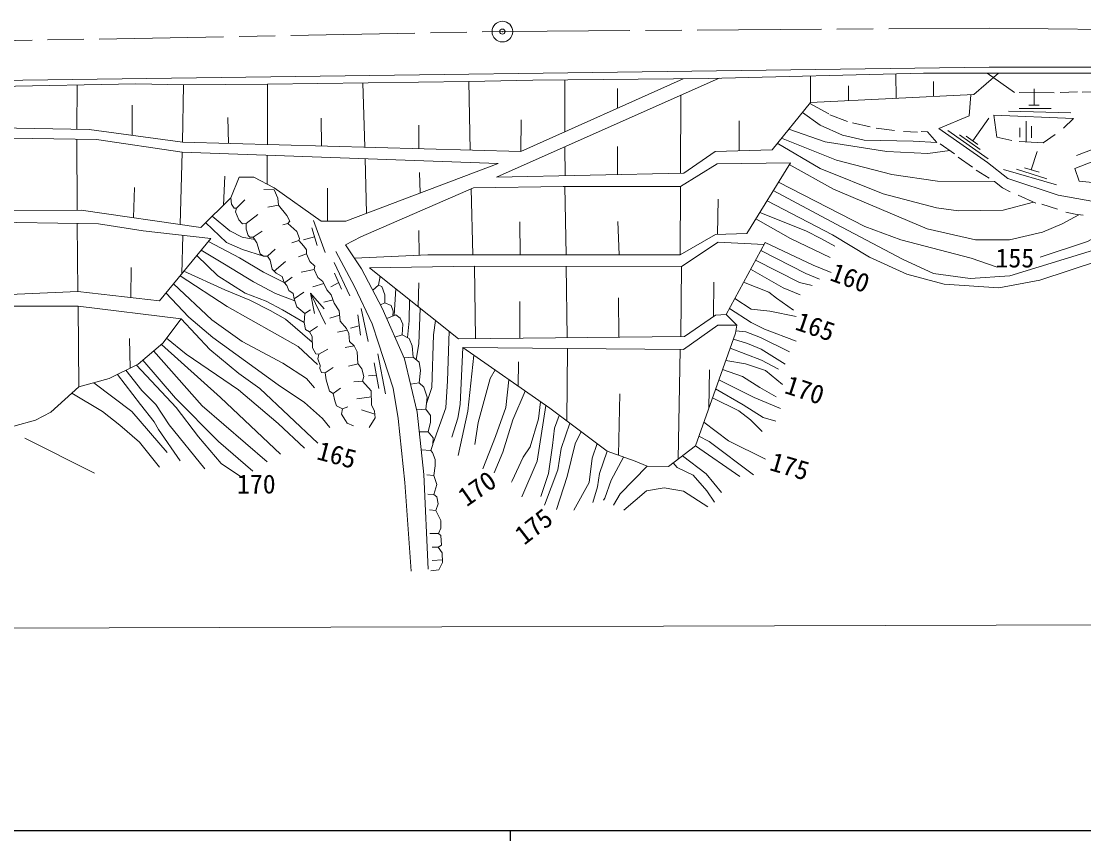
# Model space of a CAD drawing. Units: millimetres on the paper, enlarged 1000 times. Extents: x 40000 to 680000, y 20000 to 380000.
# Drawn here: x 120774 to 223416, y 204000 to 283202 of the extents above; entities that cross this region are included whole.
import ezdxf
from ezdxf.enums import TextEntityAlignment as Align

# ---------------------------------------------------------------- set-up
doc = ezdxf.new("R2010")
doc.units = ezdxf.units.MM
doc.header["$LTSCALE"] = 1000
doc.header["$PDMODE"] = 32
doc.header["$PDSIZE"] = 500
doc.linetypes.add('CHAIN', pattern=[18.5, 12, -1.5, 3.5, -1.5])
for name, color, linetype, lineweight in [('M-BGD', 7, 'Continuous', 13), ('M-TTL-BAND', 7, 'Continuous', 13), ('M-WORK', 1, 'Continuous', 13), ('S-BMK', 2, 'CHAIN', 13)]:
    doc.layers.add(name, color=color, linetype=linetype, lineweight=lineweight)
doc.styles.add('ＭＳ ゴシック', font='')
doc.styles.get('ＭＳ ゴシック').set_extended_font_data('MS Gothic')

msp = doc.modelspace()

# ---------------------------------------------------------------- linework, layer by layer
at = {"layer": 'M-BGD'}
msp.add_circle((167253, 282202), 1000, dxfattribs=at)
msp.add_point((167253, 282202), dxfattribs=at)
at = {"layer": 'M-TTL-BAND', "lineweight": 25}
for p, q in [((40000, 205000), (579000, 205000)), ((168000, 205000), (168000, 204000))]:
    msp.add_line(p, q, dxfattribs=at)
at = {"layer": 'M-WORK'}
for p, q in [((105512, 277305), (214291, 278765)), ((187178, 277665), (207927, 278174)), ((207927, 278174), (233120, 278202)), ((214080, 278181), (216734, 276303)), ((214291, 278765), (236265, 278750)), ((105352, 276644), (131856, 277154)), ((153767, 277243), (153956, 271037)), ((164000, 277384), (164133, 270758)), ((169036, 270623), (184709, 277642)), ((170190, 277508), (187178, 277665)), ((173280, 277536), (173296, 272531)), ((197017, 277906), (197028, 275345)), ((205272, 278109), (205292, 275745)), ((208886, 277378), (208916, 275921)), ((126171, 277044), (126157, 272747)), ((136454, 277057), (136354, 271521)), ((144561, 277115), (144557, 271296)), ((178369, 276706), (178361, 274799)), ((200696, 276964), (200699, 275523)), ((217173, 276309), (220559, 276296)), ((218624, 275077), (218621, 276664)), ((221140, 276303), (222809, 276364)), ((223264, 276350), (224831, 276364)), ((131481, 275097), (131483, 272172)), ((184488, 276039), (184464, 268513)), ((196958, 275258), (198791, 274255)), ((218111, 275081), (219108, 275075)), ((198895, 274170), (200579, 273516)), ((216155, 274512), (222160, 274343)), ((217185, 274763), (220272, 274772)), ((105166, 273141), (127337, 272725)), ((140745, 273910), (140779, 271400)), ((149748, 273825), (149775, 271152)), ((159194, 273151), (159191, 270894)), ((169075, 273658), (169036, 270623)), ((190116, 273565), (190136, 270688)), ((201086, 273379), (202788, 272995)), ((212687, 271654), (214244, 273833)), ((217861, 273560), (217859, 271539)), ((218358, 273058), (218365, 271925)), ((127337, 272725), (136354, 271521)), ((203372, 272858), (205131, 272646)), ((205988, 272555), (207354, 272493)), ((210276, 272629), (214175, 269902)), ((211403, 272232), (213400, 270814)), ((212072, 272106), (213185, 271288)), ((217234, 272895), (217232, 271989)), ((222704, 270239), (228741, 272485)), ((126145, 271796), (126187, 264952)), ((136354, 271521), (169036, 270623)), ((173290, 271059), (173318, 268266)), ((178358, 271097), (178359, 268378)), ((209548, 271366), (210930, 270402)), ((136324, 270564), (136121, 263568)), ((144515, 270266), (144529, 267460)), ((211272, 270080), (212681, 269095)), ((218323, 268844), (218903, 270607)), ((154001, 269921), (154115, 264646)), ((217695, 269035), (219115, 268603)), ((140451, 268244), (140314, 265429)), ((159256, 268572), (159298, 266604)), ((213014, 268823), (214280, 268023)), ((215648, 268884), (220784, 267379)), ((216906, 268918), (219861, 267981)), ((131701, 267129), (131625, 264219)), ((150367, 267054), (150366, 263880)), ((164251, 267003), (164395, 260620)), ((173296, 267219), (173417, 260617)), ((184450, 267225), (184441, 260614)), ((188108, 266014), (188042, 262589)), ((217079, 266402), (218796, 265616)), ((219370, 265520), (220895, 265027)), ((142511, 263661), (143639, 264530)), ((150125, 260864), (148997, 263952)), ((168938, 263826), (168966, 260619)), ((178410, 263836), (178529, 260616)), ((126166, 263662), (126226, 257075)), ((149366, 261531), (148833, 263234)), ((159192, 262977), (159213, 260585)), ((136398, 262525), (136279, 258801)), ((148032, 262064), (149105, 262363)), ((145195, 259060), (146313, 259971)), ((152526, 256663), (150997, 259895)), ((131407, 259414), (131357, 256500)), ((151716, 257309), (151049, 258848)), ((164544, 259541), (164643, 252539)), ((173403, 259522), (173517, 252626)), ((184564, 259498), (184508, 252733)), ((146217, 257910), (146942, 258460)), ((148950, 257536), (149992, 257847)), ((151441, 257943), (150679, 257535)), ((155286, 257698), (155433, 258564)), ((159188, 257909), (159131, 255618)), ((187675, 257994), (187646, 254685)), ((150176, 253914), (148717, 256918)), ((148717, 256918), (149095, 254954)), ((148717, 256918), (150027, 255406)), ((156810, 254784), (156957, 257350)), ((126265, 255664), (126334, 247882)), ((150010, 256062), (150896, 256287)), ((168931, 256110), (168946, 252581)), ((178462, 256462), (178502, 252674)), ((150570, 254503), (151533, 254802)), ((153537, 252877), (153275, 254831)), ((154275, 252246), (153614, 255432)), ((153419, 253754), (152583, 253554)), ((131282, 249673), (131224, 252553)), ((151330, 253146), (152282, 253333)), ((152050, 251660), (152924, 251818)), ((173530, 251577), (173485, 244569)), ((155953, 247183), (155230, 251061)), ((184441, 251465), (184243, 240891)), ((132061, 250061), (129278, 248675)), ((152399, 249876), (153335, 250079)), ((155322, 247706), (154876, 250199)), ((168813, 250290), (168784, 247937)), ((187262, 249523), (187199, 245810)), ((129278, 248675), (126334, 247882)), ((152912, 248363), (153725, 248405)), ((155089, 249007), (154322, 248922)), ((126334, 247882), (123638, 245420)), ((153205, 246713), (154598, 246891)), ((178606, 247202), (178463, 241260)), ((123638, 245420), (122142, 244643)), ((153638, 245641), (154934, 245215)), ((122142, 244643), (120065, 244053)), ((121128, 242907), (127851, 239539)), ((185899, 242152), (190180, 239188)), ((160457, 231090), (161460, 231138)), ((105444, 224498), (452793, 225566))]:
    msp.add_line(p, q, dxfattribs=at)
for points in [[(188201, 277690), (166677, 268119), (184793, 268521), (187796, 270618), (193304, 270782), (197028, 275345), (212798, 276109), (215176, 278182)], [(131856, 277154), (136454, 277057), (144561, 277115), (164015, 277385), (170190, 277508)], [(212508, 276095), (212353, 274070), (209410, 272824), (214124, 269535), (216078, 267993), (220936, 266386), (227802, 265154), (233645, 265749), (242524, 272003)], [(207702, 272541), (208325, 272507), (209232, 271469), (206937, 271601), (202197, 271714), (200094, 272207), (197939, 273171), (196235, 274373)], [(214715, 274138), (222420, 273800), (221446, 272884)], [(216471, 271680), (215030, 271994), (214715, 274138)], [(236959, 274584), (222552, 268956), (222958, 267734), (227511, 267298), (234096, 268508), (241267, 273587)], [(85868, 271137), (93912, 270227), (104816, 272006), (115638, 271962), (128044, 271766), (136324, 270564), (166841, 269455)], [(194940, 272787), (198449, 271540), (204400, 270611), (208340, 270426), (210492, 270707)], [(220664, 272257), (219511, 271440), (217179, 271580)], [(85868, 271137), (90370, 263456), (93391, 262911), (104563, 264906), (126548, 264953), (138121, 263279), (141024, 266124), (141810, 268128), (143233, 268135), (145211, 267104), (149758, 263876), (152124, 263893), (166841, 269455)], [(193813, 271406), (197947, 268959), (204036, 266537), (209176, 265168), (211331, 264875), (215640, 264952), (218563, 265722)], [(194208, 271890), (199527, 269772), (204872, 268387), (209279, 267748), (214801, 267702)], [(152111, 261597), (153592, 262367), (164471, 267099), (173139, 267219), (184450, 267225), (188015, 269413), (195075, 269509), (190876, 262687), (187852, 262582), (184441, 260614), (160048, 260621), (152956, 260311)], [(193425, 266830), (199512, 263582), (205899, 260196), (208915, 258827), (212455, 258350), (216272, 258596), (224782, 261197), (232315, 262889), (235278, 263767), (239277, 265526), (246519, 269386)], [(194971, 269341), (199248, 266988), (208279, 263129), (212942, 262067), (216235, 262067), (219421, 262821), (221329, 263616), (222939, 264502)], [(192822, 265849), (199143, 262561), (202723, 260416), (206314, 258764), (209936, 257800), (215220, 257441), (219180, 258190), (224925, 260073), (229558, 260981), (235960, 262704), (240346, 264243), (245322, 266731), (248798, 268188)], [(144192, 266944), (145211, 266923), (145567, 266110), (145628, 265426), (144609, 265227)], [(215056, 259427), (212547, 260304), (205761, 262089), (202252, 263351), (193925, 267641)], [(214801, 267702), (215574, 267086), (216320, 266710)], [(141024, 266124), (141081, 265508), (141341, 265152), (141581, 265152), (142374, 265939)], [(141581, 265152), (141478, 264769), (141779, 263996), (142141, 263620), (142511, 263661), (142497, 263114), (142695, 262505), (142846, 262327), (143188, 262320), (144036, 262929)], [(145628, 265426), (146422, 264427), (146709, 263893), (146538, 263661), (146032, 263510)], [(90084, 262795), (92254, 262154), (93944, 262197), (104553, 263996), (128234, 263630), (132563, 262962), (139101, 262218), (134122, 256190), (126226, 257075), (115216, 256607), (104179, 256742)], [(139226, 264362), (140936, 262960), (142113, 262344), (143326, 262094)], [(198927, 260353), (195080, 262200), (191748, 264105)], [(199358, 261462), (198081, 262185), (196573, 262954), (192122, 264712)], [(219205, 260391), (223776, 261914), (227992, 264175)], [(221682, 264754), (222589, 264551), (223346, 264446)], [(138588, 263736), (140588, 261817), (142148, 261140), (144183, 260487)], [(146538, 263661), (147393, 262874), (147646, 262218), (147584, 262019), (146928, 261794)], [(138853, 261917), (141848, 260338), (144177, 258963), (146176, 257961)], [(143188, 262320), (143518, 261782), (143850, 260738), (144183, 260487), (144553, 260505), (145305, 261180)], [(147584, 262019), (148070, 261472), (148330, 261103), (148323, 260713), (147571, 260446)], [(154419, 259372), (164544, 259541), (184564, 259498), (188097, 261855), (192527, 261615)], [(154419, 259372), (163017, 252523), (184857, 252736), (187826, 254811), (188875, 254857), (192642, 261829)], [(192642, 261829), (197270, 259622), (199018, 258910)], [(138153, 261069), (140394, 259736), (143216, 258002), (145350, 256905), (147216, 256179)], [(148323, 260713), (148658, 259974), (149151, 259543), (149075, 259201), (147810, 258955)], [(158434, 230052), (157844, 238630), (157174, 244794), (156713, 247726), (155281, 252088), (154660, 253943), (152967, 257575), (151167, 260940)], [(152111, 261597), (153638, 259274), (155648, 255462), (157791, 250572), (159007, 245413), (159678, 239394), (160082, 230259)], [(197896, 258263), (196573, 258832), (192223, 261053)], [(137721, 260547), (139769, 258597), (142405, 256935), (144447, 256135), (146006, 255304), (148100, 254076)], [(144553, 260505), (144808, 260113), (145009, 259256), (145392, 258854), (145984, 258526), (146176, 257961), (146415, 257666), (146627, 257167), (147051, 256887), (147147, 256387), (148071, 257030)], [(197173, 257678), (195957, 257939), (191713, 260110)], [(136494, 259061), (140441, 257255), (142857, 256239), (144827, 255254), (146289, 254393), (148893, 252193)], [(149075, 259201), (149434, 258449), (149894, 258054), (150279, 257238), (150725, 256746), (151018, 255961), (151495, 255207), (151590, 254205), (152206, 253500), (152425, 253015), (152480, 252249), (152924, 251818), (153212, 251250), (153294, 250135), (153690, 249602), (153875, 248870), (153725, 248405), (154586, 247474), (154614, 246127), (154901, 245511), (154973, 244865), (154388, 243942)], [(196019, 256770), (194372, 257432), (191236, 259227)], [(135483, 257837), (139182, 254331), (142102, 252251), (146051, 250150), (148339, 248673), (149108, 247775)], [(136118, 258605), (140667, 255624), (147520, 251756), (149406, 250019)], [(155898, 255992), (155888, 256761), (155611, 257551), (155286, 257698), (154730, 257203)], [(195377, 255295), (193736, 256424), (192997, 257019), (190557, 257970)], [(134743, 256942), (136975, 254609), (139285, 252652), (145583, 248060), (148122, 246351), (149882, 244823), (150579, 243932)], [(102357, 255608), (115279, 255664), (126265, 255664), (136232, 254450), (134438, 252074), (132061, 250061)], [(147147, 256387), (147402, 255615), (148154, 254959), (148722, 255314)], [(156666, 254725), (156688, 255191), (156493, 255735), (155898, 255992), (155481, 255780)], [(158080, 252630), (158264, 254247), (158284, 256293)], [(195641, 254662), (193076, 255196), (191291, 255381), (189716, 256414)], [(148154, 254959), (148100, 254076), (148243, 253413), (148619, 253174), (149379, 253707)], [(157571, 252903), (157632, 253919), (157386, 254504), (156955, 254843), (156076, 254486)], [(159318, 255469), (159167, 252041), (158913, 250503)], [(163427, 251684), (173530, 251577), (184751, 251462), (188071, 253822), (189913, 253817), (188875, 254857)], [(195627, 252279), (192566, 253435), (191284, 254071), (189187, 255434)], [(136232, 254450), (138989, 251487), (141790, 249148), (143806, 247716), (149438, 242438)], [(160793, 254294), (160609, 252895), (160425, 247818), (159914, 246268)], [(189913, 253817), (189776, 253060), (185899, 242152), (183309, 240181), (181226, 240199), (180070, 240678), (177389, 241649), (171847, 245794), (163427, 251684)], [(134811, 252568), (136705, 251017), (141753, 247570), (145605, 244315), (148139, 241955)], [(148619, 253174), (148879, 252749), (148907, 251641), (149221, 251053), (149522, 251026), (150384, 251498)], [(158648, 250739), (158545, 251847), (158258, 252534), (157571, 252903), (156870, 252674)], [(160551, 242432), (161794, 245847), (161948, 248448), (162111, 253245)], [(194977, 251253), (192200, 252634), (190778, 253175), (189817, 253290)], [(134320, 251975), (140037, 246832), (145813, 241374)], [(162368, 243021), (162953, 244845), (163168, 246169), (163427, 251684)], [(193938, 249591), (192289, 250459), (189258, 251602)], [(194574, 250069), (192241, 251506), (190942, 252067), (189567, 252473)], [(132533, 250461), (135673, 246770), (139837, 242571), (143143, 239709)], [(133562, 251333), (138249, 246022), (144528, 240620)], [(149522, 251026), (149433, 250581), (149635, 249931), (149604, 249654), (149769, 249244), (150128, 249234), (150897, 249726)], [(159202, 248246), (159356, 249446), (159202, 250246), (158648, 250739), (157746, 250675)], [(162994, 241228), (163902, 245522), (164489, 250941)], [(130870, 249468), (132418, 247514), (133776, 246163), (135048, 244213), (138506, 239945)], [(131892, 249977), (135727, 245884), (137912, 243037), (140082, 240467), (142042, 239152)], [(164594, 242306), (164902, 244414), (166087, 248662), (166548, 249501)], [(193698, 246903), (192111, 247799), (190443, 248879), (188531, 249557)], [(194314, 248086), (192665, 249461), (190737, 250097), (188838, 250422)], [(130083, 249076), (132283, 246166), (133627, 244484), (134048, 243735), (136110, 240708)], [(150128, 249234), (150230, 248546), (150548, 247438), (150897, 247223), (151626, 247726)], [(165371, 239951), (166602, 243075), (167572, 245861), (167892, 248560)], [(194109, 245774), (191585, 246834), (188168, 248537)], [(127783, 248272), (131466, 245475), (134858, 241508)], [(159851, 245724), (159982, 246860), (159674, 247825), (159202, 248246), (158367, 248125)], [(166464, 239543), (167310, 241544), (168249, 244668), (169459, 247465)], [(193671, 244550), (192440, 244892), (190511, 246137), (187857, 247662)], [(125661, 247267), (128617, 245501), (130286, 244161), (132187, 242519), (134135, 240120)], [(150897, 247223), (151051, 246505), (151236, 246023), (151820, 245735), (152323, 245940)], [(168120, 238669), (168202, 238782), (169259, 241060), (169936, 242065), (170752, 244779), (170951, 246420)], [(192351, 243558), (191209, 244686), (190094, 245535), (187551, 246799)], [(151820, 245735), (151708, 245212), (152108, 244617), (152272, 244360), (152867, 244104)], [(160077, 243508), (160323, 244462), (160313, 245098), (159851, 245724), (158950, 245654)], [(171460, 246064), (170613, 240670), (169120, 237238)], [(170983, 237284), (171706, 239500), (172091, 242194), (172275, 243871), (172754, 245115)], [(173755, 244367), (172922, 241917), (172614, 239839), (171321, 236423)], [(186720, 244462), (189102, 242651), (192657, 240866)], [(160327, 241712), (160549, 242297), (160559, 242954), (160077, 243508), (159218, 243514)], [(172475, 236007), (173506, 239193), (174291, 242363), (174857, 243543)], [(174153, 235945), (175630, 238608), (175923, 240962), (176412, 242379)], [(186239, 243108), (187225, 242574), (191503, 239357)], [(160642, 239291), (160744, 240234), (160758, 240850), (160512, 241534), (160327, 241712), (159412, 241783)], [(176000, 236700), (176431, 238192), (176631, 239485), (177389, 241649)], [(177031, 236915), (177138, 237115), (177754, 238854), (178941, 241087)], [(177985, 236438), (178647, 237531), (181226, 240199)], [(183742, 240510), (184136, 240085), (185675, 239336), (187008, 237808), (187757, 236730)], [(184646, 241198), (186946, 239474), (188423, 237658)], [(160635, 237464), (160936, 238415), (160642, 239291), (159965, 239359)], [(160820, 235925), (161059, 236555), (160909, 237239), (160635, 237464), (160040, 237499)], [(178970, 235938), (181186, 237823), (182879, 238100), (184741, 237777), (187095, 236269)], [(161066, 233696), (161312, 234222), (161298, 234961), (160820, 235925), (160218, 235980)], [(161052, 232375), (161360, 232581), (161319, 233511), (161066, 233696), (160245, 233709)], [(160334, 230098), (161114, 230180), (161469, 230884), (161435, 231815), (161052, 232375), (160478, 232375)]]:
    msp.add_lwpolyline(points, dxfattribs=at)
at = {"layer": 'S-BMK'}
for p, q in [((167578, 282208), (214272, 282546)), ((214272, 282546), (241455, 282201)), ((109817, 281140), (167578, 282208))]:
    msp.add_line(p, q, dxfattribs=at)

# ---------------------------------------------------------------- texts
at = {"layer": 'M-WORK', "style": 'ＭＳ ゴシック'}
for s, p in [('155', (214889, 258855)), ('170', (141611, 237008))]:
    msp.add_text(s, height=1833, dxfattribs=at).set_placement(p, align=Align.BOTTOM_LEFT)
for s, rotation, p in [('160', 339.965, (198593, 257679)), ('165', 341.056, (195254, 252914)), ('170', 341.866, (194235, 246766)), ('165', 345.147, (149084, 240359)), ('175', 343.657, (192807, 239317)), ('170', 34.915, (164109, 235773)), ('175', 37.842, (169696, 232079))]:
    msp.add_text(s, height=1833, rotation=rotation, dxfattribs=at).set_placement(p, align=Align.BOTTOM_LEFT)

doc.saveas('drawing.dxf')
